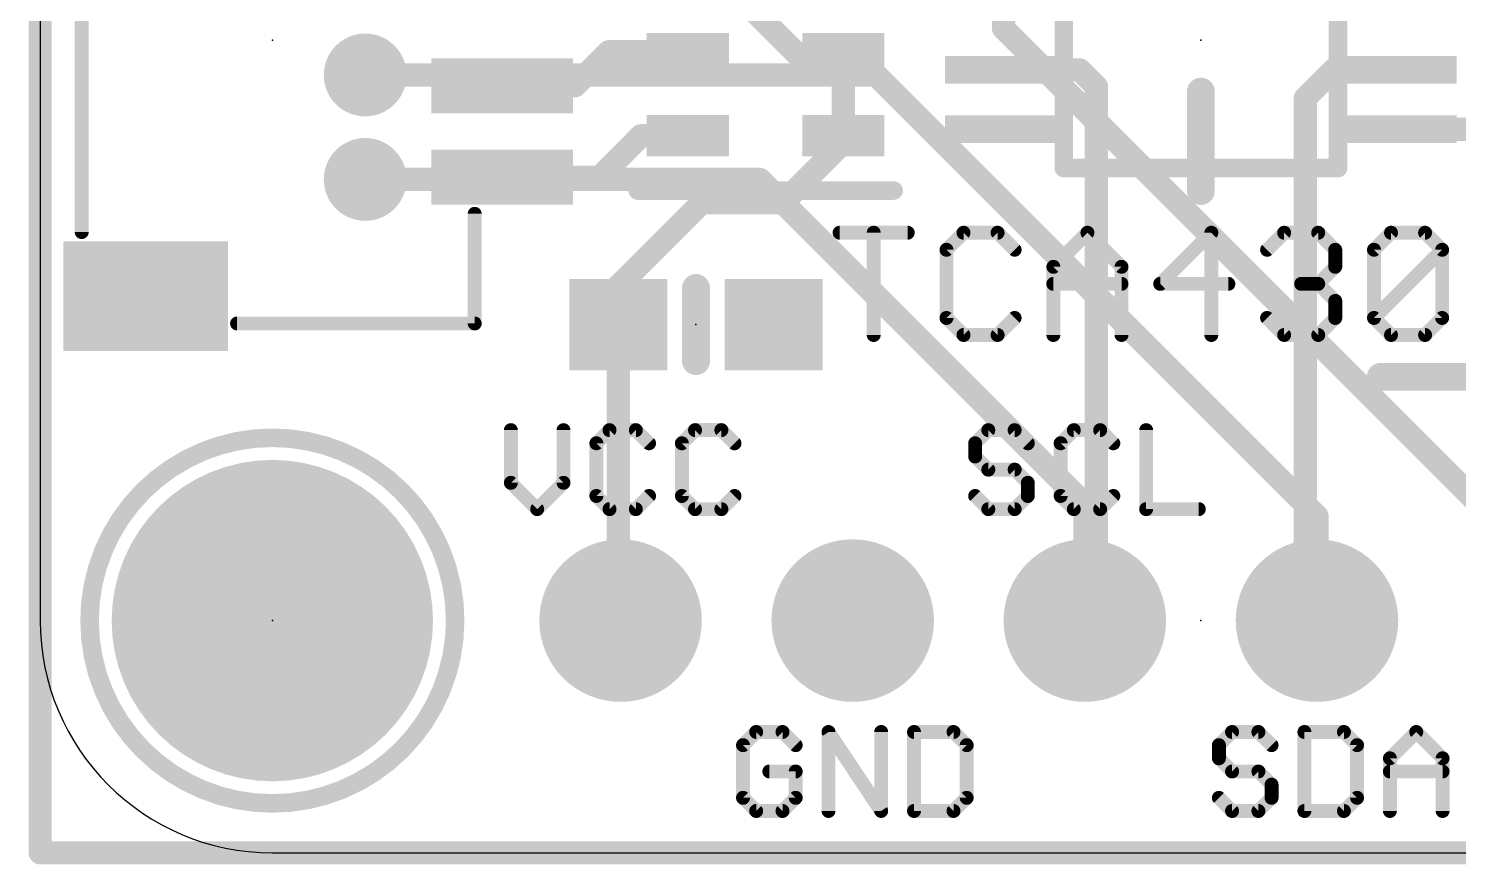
# Model space of a CAD drawing. Extents: x -0.1 to 25.5, y -0.1 to 17.9.
# Drawn here: x -0.13 to 15.52, y -0.13 to 9.02 of the extents above; entities that cross this region are included whole.
import ezdxf

# ---------------------------------------------------------------- set-up
doc = ezdxf.new("R2010")
doc.units = 0
for name, color, linetype in [('1', 12, 'CONTINUOUS'), ('16', 5, 'CONTINUOUS'), ('17', 110, 'CONTINUOUS'), ('18', 110, 'CONTINUOUS'), ('20', 53, 'CONTINUOUS'), ('21', 40, 'CONTINUOUS'), ('23', 40, 'CONTINUOUS')]:
    doc.layers.add(name, color=color, linetype=linetype)

# ---------------------------------------------------------------- blocks, each defined once
blk = doc.blocks.new('RECT')
blk.add_solid([(-0.5, -0.5), (0.5, -0.5), (-0.5, 0.5), (0.5, 0.5)])
blk = doc.blocks.new('ROUNDP')
at = {"const_width": 0.5}
blk.add_lwpolyline([(0, -0.25, 1), (0, 0.25, 1), (0, -0.25)], format="xyb", dxfattribs=at)
blk = doc.blocks.new('ROUNDV')
at = {"const_width": 0.5}
blk.add_lwpolyline([(0, -0.25, 1), (0, 0.25, 1), (0, -0.25)], format="xyb", dxfattribs=at)

msp = doc.modelspace()

# ---------------------------------------------------------------- linework, layer by layer
at = {"layer": '1', "const_width": 0.254}
for points in [[(0, 0), (0, 17.78)], [(7.474, 9.544), (8.274, 8.744)], [(5.85, 8.39), (6.223, 8.763)], [(6.223, 8.763), (7.0685, 8.763)], [(7.0685, 8.763), (7.0875, 8.744)], [(8.274, 8.744), (8.7875, 8.744)], [(8.7875, 8.744), (8.7875, 7.844)], [(4.935, 8.509), (3.556, 8.509)], [(5.054, 8.39), (4.935, 8.509)], [(10.5, 8.565), (11.374, 8.565)], [(11.374, 8.565), (11.557, 8.382)], [(14.153, 8.565), (13.843, 8.255)], [(14.9, 8.565), (14.153, 8.565)], [(5.054, 8.39), (5.85, 8.39)], [(11.557, 8.382), (11.557, 2.667)], [(13.843, 8.255), (13.843, 2.667)], [(14.9, 7.915), (16.6685, 7.915)], [(6.12, 7.39), (6.574, 7.844)], [(6.574, 7.844), (7.0875, 7.844)], [(8.128, 7.112), (8.7875, 7.7715)], [(8.7875, 7.7715), (8.7875, 7.844)], [(5.054, 7.39), (5.03, 7.366)], [(5.054, 7.39), (6.12, 7.39)], [(5.03, 7.366), (3.556, 7.366)], [(6.3255, 6.1985), (7.239, 7.112)], [(7.239, 7.112), (8.128, 7.112)], [(6.3255, 5.7785), (6.3255, 6.1985)], [(6.3255, 5.7785), (6.3255, 2.5645)], [(6.3255, 2.5645), (6.35, 2.54)], [(11.557, 2.667), (11.43, 2.54)], [(13.843, 2.667), (13.97, 2.54)], [(25.4, 0), (0, 0)]]:
    msp.add_lwpolyline(points, dxfattribs=at)
at = {"layer": '1', "const_width": 0.127}
for points in [[(6.223, 8.8265, 1), (6.223, 8.6995)], [(6.2679, 8.7181, 1), (6.1781, 8.8079)], [(7.1134, 8.8079, 1), (7.0236, 8.7181)], [(7.0426, 8.6991, 1), (7.1324, 8.7889)], [(7.0685, 8.6995, 1), (7.0685, 8.8265)], [(8.274, 8.8075, 1), (8.274, 8.6805)], [(8.2291, 8.6991, 1), (8.3189, 8.7889)], [(8.851, 8.744, 1), (8.724, 8.744)], [(8.7875, 8.6805, 1), (8.7875, 8.8075)], [(3.556, 8.5725, 1), (3.556, 8.4455)], [(4.9799, 8.5539, 1), (4.8901, 8.4641)], [(4.935, 8.4455, 1), (4.935, 8.5725)], [(10.5, 8.6285, 1), (10.5, 8.5015)], [(11.4189, 8.6099, 1), (11.3291, 8.5201)], [(11.374, 8.5015, 1), (11.374, 8.6285)], [(14.153, 8.6285, 1), (14.153, 8.5015)], [(14.1979, 8.5201, 1), (14.1081, 8.6099)], [(14.9, 8.5015, 1), (14.9, 8.6285)], [(5.054, 8.4535, 1), (5.054, 8.3265)], [(5.0091, 8.3451, 1), (5.0989, 8.4349)], [(5.8051, 8.4349, 1), (5.8949, 8.3451)], [(5.85, 8.3265, 1), (5.85, 8.4535)], [(11.6205, 8.382, 1), (11.4935, 8.382)], [(11.5121, 8.3371, 1), (11.6019, 8.4269)], [(13.9065, 8.255, 1), (13.7795, 8.255)], [(13.7981, 8.2999, 1), (13.8879, 8.2101)], [(14.9, 7.9785, 1), (14.9, 7.8515)], [(6.574, 7.9075, 1), (6.574, 7.7805)], [(6.6189, 7.7991, 1), (6.5291, 7.8889)], [(7.0875, 7.7805, 1), (7.0875, 7.9075)], [(8.851, 7.844, 1), (8.724, 7.844)], [(8.724, 7.844, 1), (8.851, 7.844)], [(8.724, 7.7715, 1), (8.851, 7.7715)], [(8.8324, 7.7266, 1), (8.7426, 7.8164)], [(5.054, 7.4535, 1), (5.054, 7.3265)], [(5.0989, 7.3451, 1), (5.0091, 7.4349)], [(6.12, 7.3265, 1), (6.12, 7.4535)], [(3.556, 7.4295, 1), (3.556, 7.3025)], [(4.9851, 7.4109, 1), (5.0749, 7.3211)], [(5.03, 7.3025, 1), (5.03, 7.4295)], [(6.0751, 7.4349, 1), (6.1649, 7.3451)], [(7.239, 7.1755, 1), (7.239, 7.0485)], [(7.2839, 7.0671, 1), (7.1941, 7.1569)], [(8.0831, 7.1569, 1), (8.1729, 7.0671)], [(8.128, 7.0485, 1), (8.128, 7.1755)], [(6.389, 6.1985, 1), (6.262, 6.1985)], [(6.2806, 6.2434, 1), (6.3704, 6.1536)], [(6.389, 5.7785, 1), (6.262, 5.7785)], [(6.262, 5.7785, 1), (6.389, 5.7785)], [(6.3704, 2.6094, 1), (6.2806, 2.5196)], [(11.4935, 2.667, 1), (11.6205, 2.667)], [(11.6019, 2.6221, 1), (11.5121, 2.7119)], [(13.8879, 2.7119, 1), (13.7981, 2.6221)], [(13.7795, 2.667, 1), (13.9065, 2.667)], [(6.262, 2.5645, 1), (6.389, 2.5645)], [(6.3051, 2.4951, 1), (6.3949, 2.5849)], [(11.3851, 2.5849, 1), (11.4749, 2.4951)], [(13.9251, 2.4951, 1), (14.0149, 2.5849)], [(0, 0.0635, 1), (0, -0.0635)], [(-0.0635, 0, 1), (0.0635, 0)]]:
    msp.add_lwpolyline(points, format="xyb", dxfattribs=at)
at = {"layer": '16', "const_width": 0.254}
for points in [[(0, 0), (0, 17.78)], [(10.541, 10.922), (10.541, 9.017)], [(16.51, 3.048), (10.541, 9.017)], [(3.556, 8.509), (9.144, 8.509)], [(9.144, 8.509), (13.97, 3.683)], [(3.556, 7.366), (7.874, 7.366)], [(7.874, 7.366), (11.43, 3.81)], [(11.43, 3.81), (11.43, 2.54)], [(13.97, 3.683), (13.97, 2.54)], [(25.4, 0), (0, 0)]]:
    msp.add_lwpolyline(points, dxfattribs=at)
at = {"layer": '16', "const_width": 0.127}
for points in [[(10.5859, 9.0619, 1), (10.4961, 8.9721)], [(10.4775, 9.017, 1), (10.6045, 9.017)], [(3.556, 8.5725, 1), (3.556, 8.4455)], [(9.1889, 8.5539, 1), (9.0991, 8.4641)], [(9.144, 8.4455, 1), (9.144, 8.5725)], [(3.556, 7.4295, 1), (3.556, 7.3025)], [(7.9189, 7.4109, 1), (7.8291, 7.3211)], [(7.874, 7.3025, 1), (7.874, 7.4295)], [(11.4935, 3.81, 1), (11.3665, 3.81)], [(11.3851, 3.7651, 1), (11.4749, 3.8549)], [(14.0335, 3.683, 1), (13.9065, 3.683)], [(13.9251, 3.6381, 1), (14.0149, 3.7279)], [(11.3665, 2.54, 1), (11.4935, 2.54)], [(13.9065, 2.54, 1), (14.0335, 2.54)], [(0, 0.0635, 1), (0, -0.0635)], [(-0.0635, 0, 1), (0.0635, 0)]]:
    msp.add_lwpolyline(points, format="xyb", dxfattribs=at)
at = {"layer": '20'}
for p, q in [((0, 15.24), (0, 2.54)), ((2.54, 0), (22.86, 0))]:
    msp.add_line(p, q, dxfattribs=at)
msp.add_arc((2.54, 2.54), 2.54, 180, 270, dxfattribs=at)
at = {"layer": '21'}
for points, const_width in [([(0.454, 10.99), (0.454, 6.79)], 0.1524), ([(11.2, 10.29), (11.2, 7.49)], 0.2032), ([(14.2, 7.49), (14.2, 10.29)], 0.2032), ([(12.7, 8.3265), (12.7, 7.239)], 0.3048), ([(11.2, 7.49), (14.2, 7.49)], 0.2032), ([(9.3375, 7.244), (6.5375, 7.244)], 0.2032), ([(4.754, 6.99), (4.754, 5.79)], 0.1524), ([(8.7468, 6.7828), (9.4925, 6.7828)], 0.1524), ([(9.1197, 5.6642), (9.1197, 6.7828)], 0.1524), ([(10.1026, 6.7828), (9.9162, 6.5963)], 0.1524), ([(10.4755, 6.7828), (10.1026, 6.7828)], 0.1524), ([(10.6619, 6.5963), (10.4755, 6.7828)], 0.1524), ([(11.0856, 6.4099), (11.4584, 6.7828)], 0.1524), ([(11.4584, 6.7828), (11.8313, 6.4099)], 0.1524), ([(12.8143, 6.7828), (12.255, 6.2235)], 0.1524), ([(12.8143, 5.6642), (12.8143, 6.7828)], 0.1524), ([(13.4244, 6.5963), (13.6108, 6.7828)], 0.1524), ([(13.6108, 6.7828), (13.9837, 6.7828)], 0.1524), ([(13.9837, 6.7828), (14.1701, 6.5963)], 0.1524), ([(14.5938, 6.5963), (14.7802, 6.7828)], 0.1524), ([(14.7802, 6.7828), (15.1531, 6.7828)], 0.1524), ([(15.1531, 6.7828), (15.3395, 6.5963)], 0.1524), ([(9.9162, 6.5963), (9.9162, 5.8506)], 0.1524), ([(14.1701, 6.5963), (14.1701, 6.4099)], 0.1524), ([(14.5938, 5.8506), (14.5938, 6.5963)], 0.1524), ([(14.5938, 5.8506), (15.3395, 6.5963)], 0.1524), ([(15.3395, 6.5963), (15.3395, 5.8506)], 0.1524), ([(11.0856, 5.6642), (11.0856, 6.4099)], 0.1524), ([(11.8313, 6.4099), (11.8313, 5.6642)], 0.1524), ([(14.1701, 6.4099), (13.9837, 6.2235)], 0.1524), ([(7.1755, 6.1785), (7.1755, 5.3785)], 0.3048), ([(11.0856, 6.2235), (11.8313, 6.2235)], 0.1524), ([(12.255, 6.2235), (13.0007, 6.2235)], 0.1524), ([(13.9837, 6.2235), (13.7972, 6.2235)], 0.1524), ([(13.9837, 6.2235), (14.1701, 6.0371)], 0.1524), ([(14.1701, 6.0371), (14.1701, 5.8506)], 0.1524), ([(4.754, 5.79), (2.154, 5.79)], 0.1524), ([(9.9162, 5.8506), (10.1026, 5.6642)], 0.1524), ([(10.4755, 5.6642), (10.6619, 5.8506)], 0.1524), ([(13.6108, 5.6642), (13.4244, 5.8506)], 0.1524), ([(14.1701, 5.8506), (13.9837, 5.6642)], 0.1524), ([(14.7802, 5.6642), (14.5938, 5.8506)], 0.1524), ([(15.3395, 5.8506), (15.1531, 5.6642)], 0.1524), ([(10.1026, 5.6642), (10.4755, 5.6642)], 0.1524), ([(13.9837, 5.6642), (13.6108, 5.6642)], 0.1524), ([(15.1531, 5.6642), (14.7802, 5.6642)], 0.1524), ([(14.6685, 5.207), (15.9148, 5.207)], 0.3048), ([(5.1499, 4.6235), (5.1499, 4.0473)], 0.1524), ([(5.7261, 4.0473), (5.7261, 4.6235)], 0.1524), ([(6.2295, 4.6235), (6.0854, 4.4795)], 0.1524), ([(6.5176, 4.6235), (6.2295, 4.6235)], 0.1524), ([(6.6617, 4.4795), (6.5176, 4.6235)], 0.1524), ([(7.165, 4.6235), (7.021, 4.4795)], 0.1524), ([(7.4531, 4.6235), (7.165, 4.6235)], 0.1524), ([(7.5972, 4.4795), (7.4531, 4.6235)], 0.1524), ([(10.374, 4.6235), (10.2299, 4.4795)], 0.1524), ([(10.6621, 4.6235), (10.374, 4.6235)], 0.1524), ([(10.8061, 4.4795), (10.6621, 4.6235)], 0.1524), ([(11.3095, 4.6235), (11.1654, 4.4795)], 0.1524), ([(11.5976, 4.6235), (11.3095, 4.6235)], 0.1524), ([(11.7417, 4.4795), (11.5976, 4.6235)], 0.1524), ([(12.101, 4.6235), (12.101, 3.7592)], 0.1524), ([(6.0854, 4.4795), (6.0854, 3.9033)], 0.1524), ([(7.021, 4.4795), (7.021, 3.9033)], 0.1524), ([(10.2299, 4.4795), (10.2299, 4.3354)], 0.1524), ([(11.1654, 4.4795), (11.1654, 3.9033)], 0.1524), ([(10.2299, 4.3354), (10.374, 4.1914)], 0.1524), ([(10.374, 4.1914), (10.6621, 4.1914)], 0.1524), ([(10.6621, 4.1914), (10.8061, 4.0473)], 0.1524), ([(5.1499, 4.0473), (5.438, 3.7592)], 0.1524), ([(5.438, 3.7592), (5.7261, 4.0473)], 0.1524), ([(10.8061, 4.0473), (10.8061, 3.9033)], 0.1524), ([(6.0854, 3.9033), (6.2295, 3.7592)], 0.1524), ([(6.5176, 3.7592), (6.6617, 3.9033)], 0.1524), ([(7.021, 3.9033), (7.165, 3.7592)], 0.1524), ([(7.4531, 3.7592), (7.5972, 3.9033)], 0.1524), ([(10.374, 3.7592), (10.2299, 3.9033)], 0.1524), ([(10.8061, 3.9033), (10.6621, 3.7592)], 0.1524), ([(11.1654, 3.9033), (11.3095, 3.7592)], 0.1524), ([(11.5976, 3.7592), (11.7417, 3.9033)], 0.1524), ([(6.2295, 3.7592), (6.5176, 3.7592)], 0.1524), ([(7.165, 3.7592), (7.4531, 3.7592)], 0.1524), ([(10.6621, 3.7592), (10.374, 3.7592)], 0.1524), ([(11.3095, 3.7592), (11.5976, 3.7592)], 0.1524), ([(12.101, 3.7592), (12.6772, 3.7592)], 0.1524), ([(7.834, 1.3215), (7.6899, 1.1775)], 0.1524), ([(7.6899, 1.1775), (7.6899, 0.6013)], 0.1524), ([(8.1221, 1.3215), (7.834, 1.3215)], 0.1524), ([(8.2661, 1.1775), (8.1221, 1.3215)], 0.1524), ([(8.6254, 0.4572), (8.6254, 1.3215)], 0.1524), ([(8.6254, 1.3215), (9.2017, 0.4572)], 0.1524), ([(9.2017, 0.4572), (9.2017, 1.3215)], 0.1524), ([(9.561, 1.3215), (9.561, 0.4572)], 0.1524), ([(9.9931, 1.3215), (9.561, 1.3215)], 0.1524), ([(10.1372, 1.1775), (9.9931, 1.3215)], 0.1524), ([(10.1372, 0.6013), (10.1372, 1.1775)], 0.1524), ([(13.041, 1.3215), (12.8969, 1.1775)], 0.1524), ([(12.8969, 1.1775), (12.8969, 1.0334)], 0.1524), ([(13.3291, 1.3215), (13.041, 1.3215)], 0.1524), ([(13.4731, 1.1775), (13.3291, 1.3215)], 0.1524), ([(13.8324, 1.3215), (13.8324, 0.4572)], 0.1524), ([(14.2646, 1.3215), (13.8324, 1.3215)], 0.1524), ([(14.4087, 1.1775), (14.2646, 1.3215)], 0.1524), ([(14.4087, 0.6013), (14.4087, 1.1775)], 0.1524), ([(14.768, 1.0334), (15.0561, 1.3215)], 0.1524), ([(15.0561, 1.3215), (15.3442, 1.0334)], 0.1524), ([(12.8969, 1.0334), (13.041, 0.8894)], 0.1524), ([(14.768, 0.4572), (14.768, 1.0334)], 0.1524), ([(15.3442, 1.0334), (15.3442, 0.4572)], 0.1524), ([(8.2661, 0.8894), (7.978, 0.8894)], 0.1524), ([(8.2661, 0.6013), (8.2661, 0.8894)], 0.1524), ([(13.041, 0.8894), (13.3291, 0.8894)], 0.1524), ([(13.3291, 0.8894), (13.4731, 0.7453)], 0.1524), ([(14.768, 0.8894), (15.3442, 0.8894)], 0.1524), ([(13.4731, 0.7453), (13.4731, 0.6013)], 0.1524), ([(7.6899, 0.6013), (7.834, 0.4572)], 0.1524), ([(8.1221, 0.4572), (8.2661, 0.6013)], 0.1524), ([(9.9931, 0.4572), (10.1372, 0.6013)], 0.1524), ([(13.041, 0.4572), (12.8969, 0.6013)], 0.1524), ([(13.4731, 0.6013), (13.3291, 0.4572)], 0.1524), ([(14.2646, 0.4572), (14.4087, 0.6013)], 0.1524), ([(7.834, 0.4572), (8.1221, 0.4572)], 0.1524), ([(9.561, 0.4572), (9.9931, 0.4572)], 0.1524), ([(13.3291, 0.4572), (13.041, 0.4572)], 0.1524), ([(13.8324, 0.4572), (14.2646, 0.4572)], 0.1524)]:
    msp.add_lwpolyline(points, dxfattribs=dict(at, const_width=const_width))
for points, const_width in [([(12.7762, 8.3265, 1), (12.6238, 8.3265)], 0.1524), ([(11.2, 7.5408, 1), (11.2, 7.4392)], 0.1016), ([(11.1492, 7.49, 1), (11.2508, 7.49)], 0.1016), ([(14.1492, 7.49, 1), (14.2508, 7.49)], 0.1016), ([(14.2, 7.4392, 1), (14.2, 7.5408)], 0.1016), ([(6.5375, 7.2948, 1), (6.5375, 7.1932)], 0.1016), ([(9.3375, 7.1932, 1), (9.3375, 7.2948)], 0.1016), ([(12.6238, 7.239, 1), (12.7762, 7.239)], 0.1524), ([(4.7921, 6.99, 1), (4.7159, 6.99)], 0.0762), ([(0.4159, 6.79, 1), (0.4921, 6.79)], 0.0762), ([(8.7468, 6.8209, 1), (8.7468, 6.7447)], 0.0762), ([(9.1578, 6.7828, 1), (9.0816, 6.7828)], 0.0762), ([(9.4925, 6.7447, 1), (9.4925, 6.8209)], 0.0762), ([(10.1026, 6.8209, 1), (10.1026, 6.7447)], 0.0762), ([(10.1296, 6.7558, 1), (10.0757, 6.8097)], 0.0762), ([(10.5024, 6.8097, 1), (10.4485, 6.7558)], 0.0762), ([(10.4755, 6.7447, 1), (10.4755, 6.8209)], 0.0762), ([(11.4854, 6.8097, 1), (11.4315, 6.7558)], 0.0762), ([(11.4854, 6.7558, 1), (11.4315, 6.8097)], 0.0762), ([(12.8524, 6.7828, 1), (12.7762, 6.7828)], 0.0762), ([(12.8412, 6.7558, 1), (12.7873, 6.8097)], 0.0762), ([(13.6108, 6.8209, 1), (13.6108, 6.7447)], 0.0762), ([(13.6378, 6.7558, 1), (13.5839, 6.8097)], 0.0762), ([(14.0106, 6.8097, 1), (13.9567, 6.7558)], 0.0762), ([(13.9837, 6.7447, 1), (13.9837, 6.8209)], 0.0762), ([(14.7802, 6.8209, 1), (14.7802, 6.7447)], 0.0762), ([(14.8072, 6.7558, 1), (14.7533, 6.8097)], 0.0762), ([(15.18, 6.8097, 1), (15.1261, 6.7558)], 0.0762), ([(15.1531, 6.7447, 1), (15.1531, 6.8209)], 0.0762), ([(9.9543, 6.5963, 1), (9.8781, 6.5963)], 0.0762), ([(9.8893, 6.6233, 1), (9.9431, 6.5694)], 0.0762), ([(10.635, 6.5694, 1), (10.6888, 6.6233)], 0.0762), ([(13.3974, 6.6233, 1), (13.4513, 6.5694)], 0.0762), ([(14.2082, 6.5963, 1), (14.132, 6.5963)], 0.0762), ([(14.1432, 6.5694, 1), (14.197, 6.6233)], 0.0762), ([(14.5668, 6.6233, 1), (14.6207, 6.5694)], 0.0762), ([(14.6319, 6.5963, 1), (14.5557, 6.5963)], 0.0762), ([(15.3776, 6.5963, 1), (15.3014, 6.5963)], 0.0762), ([(15.3664, 6.5694, 1), (15.3125, 6.6233)], 0.0762), ([(15.3126, 6.5694, 1), (15.3664, 6.6233)], 0.0762), ([(11.1237, 6.4099, 1), (11.0475, 6.4099)], 0.0762), ([(11.0587, 6.4368, 1), (11.1125, 6.383)], 0.0762), ([(11.8694, 6.4099, 1), (11.7932, 6.4099)], 0.0762), ([(11.8044, 6.383, 1), (11.8582, 6.4368)], 0.0762), ([(14.132, 6.4099, 1), (14.2082, 6.4099)], 0.0762), ([(14.197, 6.383, 1), (14.1432, 6.4368)], 0.0762), ([(7.2517, 6.1785, 1), (7.0993, 6.1785)], 0.1524), ([(11.0856, 6.2616, 1), (11.0856, 6.1854)], 0.0762), ([(11.8313, 6.1854, 1), (11.8313, 6.2616)], 0.0762), ([(12.255, 6.2616, 1), (12.255, 6.1854)], 0.0762), ([(12.2281, 6.2504, 1), (12.2819, 6.1965)], 0.0762), ([(13.0007, 6.1854, 1), (13.0007, 6.2616)], 0.0762), ([(13.7972, 6.2616, 1), (13.7972, 6.1854)], 0.0762), ([(14.0106, 6.2504, 1), (13.9567, 6.1965)], 0.0762), ([(13.9567, 6.2504, 1), (14.0106, 6.1965)], 0.0762), ([(13.9837, 6.1854, 1), (13.9837, 6.2616)], 0.0762), ([(14.2082, 6.0371, 1), (14.132, 6.0371)], 0.0762), ([(14.1432, 6.0101, 1), (14.197, 6.064)], 0.0762), ([(2.154, 5.8281, 1), (2.154, 5.7519)], 0.0762), ([(4.7159, 5.79, 1), (4.7921, 5.79)], 0.0762), ([(4.754, 5.7519, 1), (4.754, 5.8281)], 0.0762), ([(9.9431, 5.8776, 1), (9.8893, 5.8237)], 0.0762), ([(9.8781, 5.8506, 1), (9.9543, 5.8506)], 0.0762), ([(10.6888, 5.8237, 1), (10.635, 5.8776)], 0.0762), ([(13.4513, 5.8776, 1), (13.3974, 5.8237)], 0.0762), ([(14.132, 5.8506, 1), (14.2082, 5.8506)], 0.0762), ([(14.197, 5.8237, 1), (14.1432, 5.8776)], 0.0762), ([(14.6207, 5.8776, 1), (14.5668, 5.8237)], 0.0762), ([(14.5668, 5.8776, 1), (14.6207, 5.8237)], 0.0762), ([(14.5557, 5.8506, 1), (14.6319, 5.8506)], 0.0762), ([(15.3014, 5.8506, 1), (15.3776, 5.8506)], 0.0762), ([(15.3664, 5.8237, 1), (15.3126, 5.8776)], 0.0762), ([(9.0816, 5.6642, 1), (9.1578, 5.6642)], 0.0762), ([(10.1026, 5.7023, 1), (10.1026, 5.6261)], 0.0762), ([(10.0757, 5.6373, 1), (10.1296, 5.6911)], 0.0762), ([(10.4485, 5.6911, 1), (10.5024, 5.6373)], 0.0762), ([(10.4755, 5.6261, 1), (10.4755, 5.7023)], 0.0762), ([(11.0475, 5.6642, 1), (11.1237, 5.6642)], 0.0762), ([(11.7932, 5.6642, 1), (11.8694, 5.6642)], 0.0762), ([(12.7762, 5.6642, 1), (12.8524, 5.6642)], 0.0762), ([(13.6108, 5.7023, 1), (13.6108, 5.6261)], 0.0762), ([(13.5839, 5.6373, 1), (13.6378, 5.6911)], 0.0762), ([(13.9567, 5.6911, 1), (14.0106, 5.6373)], 0.0762), ([(13.9837, 5.6261, 1), (13.9837, 5.7023)], 0.0762), ([(14.7802, 5.7023, 1), (14.7802, 5.6261)], 0.0762), ([(14.7533, 5.6373, 1), (14.8072, 5.6911)], 0.0762), ([(15.1261, 5.6911, 1), (15.18, 5.6373)], 0.0762), ([(15.1531, 5.6261, 1), (15.1531, 5.7023)], 0.0762), ([(7.0993, 5.3785, 1), (7.2517, 5.3785)], 0.1524), ([(14.6685, 5.2832, 1), (14.6685, 5.1308)], 0.1524), ([(5.188, 4.6235, 1), (5.1118, 4.6235)], 0.0762), ([(5.7642, 4.6235, 1), (5.688, 4.6235)], 0.0762), ([(6.2295, 4.6616, 1), (6.2295, 4.5854)], 0.0762), ([(6.2564, 4.5966, 1), (6.2026, 4.6505)], 0.0762), ([(6.5446, 4.6505, 1), (6.4907, 4.5966)], 0.0762), ([(6.5176, 4.5854, 1), (6.5176, 4.6616)], 0.0762), ([(7.165, 4.6616, 1), (7.165, 4.5854)], 0.0762), ([(7.192, 4.5966, 1), (7.1381, 4.6505)], 0.0762), ([(7.4801, 4.6505, 1), (7.4262, 4.5966)], 0.0762), ([(7.4531, 4.5854, 1), (7.4531, 4.6616)], 0.0762), ([(10.374, 4.6616, 1), (10.374, 4.5854)], 0.0762), ([(10.4009, 4.5966, 1), (10.347, 4.6505)], 0.0762), ([(10.689, 4.6505, 1), (10.6351, 4.5966)], 0.0762), ([(10.6621, 4.5854, 1), (10.6621, 4.6616)], 0.0762), ([(11.3095, 4.6616, 1), (11.3095, 4.5854)], 0.0762), ([(11.3364, 4.5966, 1), (11.2826, 4.6505)], 0.0762), ([(11.6246, 4.6505, 1), (11.5707, 4.5966)], 0.0762), ([(11.5976, 4.5854, 1), (11.5976, 4.6616)], 0.0762), ([(12.1391, 4.6235, 1), (12.0629, 4.6235)], 0.0762), ([(2.54, 0.54, 1), (2.54, 4.54, 1), (2.54, 0.54)], 0.2032), ([(6.1235, 4.4795, 1), (6.0473, 4.4795)], 0.0762), ([(6.0585, 4.5064, 1), (6.1124, 4.4525)], 0.0762), ([(6.6347, 4.4525, 1), (6.6886, 4.5064)], 0.0762), ([(6.994, 4.5064, 1), (7.0479, 4.4525)], 0.0762), ([(7.0591, 4.4795, 1), (6.9829, 4.4795)], 0.0762), ([(7.5702, 4.4525, 1), (7.6241, 4.5064)], 0.0762), ([(10.268, 4.4795, 1), (10.1918, 4.4795)], 0.0762), ([(10.203, 4.5064, 1), (10.2569, 4.4525)], 0.0762), ([(10.7792, 4.4525, 1), (10.8331, 4.5064)], 0.0762), ([(11.2035, 4.4795, 1), (11.1273, 4.4795)], 0.0762), ([(11.1385, 4.5064, 1), (11.1924, 4.4525)], 0.0762), ([(11.7147, 4.4525, 1), (11.7686, 4.5064)], 0.0762), ([(10.2569, 4.3624, 1), (10.203, 4.3085)], 0.0762), ([(10.1918, 4.3354, 1), (10.268, 4.3354)], 0.0762), ([(10.374, 4.2295, 1), (10.374, 4.1533)], 0.0762), ([(10.347, 4.1644, 1), (10.4009, 4.2183)], 0.0762), ([(10.689, 4.2183, 1), (10.6351, 4.1644)], 0.0762), ([(10.6621, 4.1533, 1), (10.6621, 4.2295)], 0.0762), ([(5.1769, 4.0743, 1), (5.123, 4.0204)], 0.0762), ([(5.1118, 4.0473, 1), (5.188, 4.0473)], 0.0762), ([(5.688, 4.0473, 1), (5.7642, 4.0473)], 0.0762), ([(5.7531, 4.0204, 1), (5.6992, 4.0743)], 0.0762), ([(10.8442, 4.0473, 1), (10.768, 4.0473)], 0.0762), ([(10.7792, 4.0204, 1), (10.8331, 4.0743)], 0.0762), ([(6.1124, 3.9302, 1), (6.0585, 3.8763)], 0.0762), ([(6.0473, 3.9033, 1), (6.1235, 3.9033)], 0.0762), ([(6.6886, 3.8763, 1), (6.6347, 3.9302)], 0.0762), ([(7.0479, 3.9302, 1), (6.994, 3.8763)], 0.0762), ([(6.9829, 3.9033, 1), (7.0591, 3.9033)], 0.0762), ([(7.6241, 3.8763, 1), (7.5702, 3.9302)], 0.0762), ([(10.2569, 3.9302, 1), (10.203, 3.8763)], 0.0762), ([(10.768, 3.9033, 1), (10.8442, 3.9033)], 0.0762), ([(10.8331, 3.8763, 1), (10.7792, 3.9302)], 0.0762), ([(11.1924, 3.9302, 1), (11.1385, 3.8763)], 0.0762), ([(11.1273, 3.9033, 1), (11.2035, 3.9033)], 0.0762), ([(11.7686, 3.8763, 1), (11.7147, 3.9302)], 0.0762), ([(5.4111, 3.7861, 1), (5.465, 3.7323)], 0.0762), ([(5.4111, 3.7323, 1), (5.465, 3.7861)], 0.0762), ([(6.2295, 3.7973, 1), (6.2295, 3.7211)], 0.0762), ([(6.2026, 3.7323, 1), (6.2564, 3.7861)], 0.0762), ([(6.4907, 3.7861, 1), (6.5446, 3.7323)], 0.0762), ([(6.5176, 3.7211, 1), (6.5176, 3.7973)], 0.0762), ([(7.165, 3.7973, 1), (7.165, 3.7211)], 0.0762), ([(7.1381, 3.7323, 1), (7.192, 3.7861)], 0.0762), ([(7.4262, 3.7861, 1), (7.4801, 3.7323)], 0.0762), ([(7.4531, 3.7211, 1), (7.4531, 3.7973)], 0.0762), ([(10.374, 3.7973, 1), (10.374, 3.7211)], 0.0762), ([(10.347, 3.7323, 1), (10.4009, 3.7861)], 0.0762), ([(10.6351, 3.7861, 1), (10.689, 3.7323)], 0.0762), ([(10.6621, 3.7211, 1), (10.6621, 3.7973)], 0.0762), ([(11.3095, 3.7973, 1), (11.3095, 3.7211)], 0.0762), ([(11.2826, 3.7323, 1), (11.3364, 3.7861)], 0.0762), ([(11.5707, 3.7861, 1), (11.6246, 3.7323)], 0.0762), ([(11.5976, 3.7211, 1), (11.5976, 3.7973)], 0.0762), ([(12.101, 3.7973, 1), (12.101, 3.7211)], 0.0762), ([(12.0629, 3.7592, 1), (12.1391, 3.7592)], 0.0762), ([(12.6772, 3.7211, 1), (12.6772, 3.7973)], 0.0762), ([(7.728, 1.1775, 1), (7.6518, 1.1775)], 0.0762), ([(7.834, 1.3596, 1), (7.834, 1.2834)], 0.0762), ([(7.8609, 1.2946, 1), (7.807, 1.3485)], 0.0762), ([(8.149, 1.3485, 1), (8.0951, 1.2946)], 0.0762), ([(8.1221, 1.2834, 1), (8.1221, 1.3596)], 0.0762), ([(8.6571, 1.3427, 1), (8.5937, 1.3004)], 0.0762), ([(8.6635, 1.3215, 1), (8.5873, 1.3215)], 0.0762), ([(9.2398, 1.3215, 1), (9.1636, 1.3215)], 0.0762), ([(9.5991, 1.3215, 1), (9.5229, 1.3215)], 0.0762), ([(9.561, 1.3596, 1), (9.561, 1.2834)], 0.0762), ([(10.0201, 1.3485, 1), (9.9662, 1.2946)], 0.0762), ([(9.9931, 1.2834, 1), (9.9931, 1.3596)], 0.0762), ([(10.1753, 1.1775, 1), (10.0991, 1.1775)], 0.0762), ([(12.935, 1.1775, 1), (12.8588, 1.1775)], 0.0762), ([(13.041, 1.3596, 1), (13.041, 1.2834)], 0.0762), ([(13.0679, 1.2946, 1), (13.014, 1.3485)], 0.0762), ([(13.356, 1.3485, 1), (13.3021, 1.2946)], 0.0762), ([(13.3291, 1.2834, 1), (13.3291, 1.3596)], 0.0762), ([(13.8705, 1.3215, 1), (13.7943, 1.3215)], 0.0762), ([(13.8324, 1.3596, 1), (13.8324, 1.2834)], 0.0762), ([(14.2916, 1.3485, 1), (14.2377, 1.2946)], 0.0762), ([(14.2646, 1.2834, 1), (14.2646, 1.3596)], 0.0762), ([(14.4468, 1.1775, 1), (14.3706, 1.1775)], 0.0762), ([(15.083, 1.3485, 1), (15.0291, 1.2946)], 0.0762), ([(15.083, 1.2946, 1), (15.0291, 1.3485)], 0.0762), ([(7.663, 1.2044, 1), (7.7169, 1.1505)], 0.0762), ([(8.2392, 1.1505, 1), (8.2931, 1.2044)], 0.0762), ([(10.1102, 1.1505, 1), (10.1641, 1.2044)], 0.0762), ([(12.87, 1.2044, 1), (12.9239, 1.1505)], 0.0762), ([(12.9239, 1.0604, 1), (12.87, 1.0065)], 0.0762), ([(13.4462, 1.1505, 1), (13.5001, 1.2044)], 0.0762), ([(14.3817, 1.1505, 1), (14.4356, 1.2044)], 0.0762), ([(14.741, 1.0604, 1), (14.7949, 1.0065)], 0.0762), ([(14.8061, 1.0334, 1), (14.7299, 1.0334)], 0.0762), ([(15.3823, 1.0334, 1), (15.3061, 1.0334)], 0.0762), ([(15.3172, 1.0065, 1), (15.3711, 1.0604)], 0.0762), ([(7.978, 0.9275, 1), (7.978, 0.8513)], 0.0762), ([(8.3042, 0.8894, 1), (8.228, 0.8894)], 0.0762), ([(8.2661, 0.8513, 1), (8.2661, 0.9275)], 0.0762), ([(12.8588, 1.0334, 1), (12.935, 1.0334)], 0.0762), ([(13.041, 0.9275, 1), (13.041, 0.8513)], 0.0762), ([(13.014, 0.8624, 1), (13.0679, 0.9163)], 0.0762), ([(13.356, 0.9163, 1), (13.3021, 0.8624)], 0.0762), ([(13.3291, 0.8513, 1), (13.3291, 0.9275)], 0.0762), ([(14.768, 0.9275, 1), (14.768, 0.8513)], 0.0762), ([(15.3442, 0.8513, 1), (15.3442, 0.9275)], 0.0762), ([(13.5112, 0.7453, 1), (13.435, 0.7453)], 0.0762), ([(13.4462, 0.7184, 1), (13.5001, 0.7723)], 0.0762), ([(7.7169, 0.6282, 1), (7.663, 0.5743)], 0.0762), ([(7.6518, 0.6013, 1), (7.728, 0.6013)], 0.0762), ([(8.228, 0.6013, 1), (8.3042, 0.6013)], 0.0762), ([(8.2931, 0.5743, 1), (8.2392, 0.6282)], 0.0762), ([(10.0991, 0.6013, 1), (10.1753, 0.6013)], 0.0762), ([(10.1641, 0.5743, 1), (10.1102, 0.6282)], 0.0762), ([(12.9239, 0.6282, 1), (12.87, 0.5743)], 0.0762), ([(13.435, 0.6013, 1), (13.5112, 0.6013)], 0.0762), ([(13.5001, 0.5743, 1), (13.4462, 0.6282)], 0.0762), ([(14.3706, 0.6013, 1), (14.4468, 0.6013)], 0.0762), ([(14.4356, 0.5743, 1), (14.3817, 0.6282)], 0.0762), ([(7.834, 0.4953, 1), (7.834, 0.4191)], 0.0762), ([(7.807, 0.4303, 1), (7.8609, 0.4841)], 0.0762), ([(8.0951, 0.4841, 1), (8.149, 0.4303)], 0.0762), ([(8.1221, 0.4191, 1), (8.1221, 0.4953)], 0.0762), ([(8.5873, 0.4572, 1), (8.6635, 0.4572)], 0.0762), ([(9.1636, 0.4572, 1), (9.2398, 0.4572)], 0.0762), ([(9.17, 0.4361, 1), (9.2334, 0.4783)], 0.0762), ([(9.561, 0.4953, 1), (9.561, 0.4191)], 0.0762), ([(9.5229, 0.4572, 1), (9.5991, 0.4572)], 0.0762), ([(9.9662, 0.4841, 1), (10.0201, 0.4303)], 0.0762), ([(9.9931, 0.4191, 1), (9.9931, 0.4953)], 0.0762), ([(13.041, 0.4953, 1), (13.041, 0.4191)], 0.0762), ([(13.014, 0.4303, 1), (13.0679, 0.4841)], 0.0762), ([(13.3021, 0.4841, 1), (13.356, 0.4303)], 0.0762), ([(13.3291, 0.4191, 1), (13.3291, 0.4953)], 0.0762), ([(13.8324, 0.4953, 1), (13.8324, 0.4191)], 0.0762), ([(13.7943, 0.4572, 1), (13.8705, 0.4572)], 0.0762), ([(14.2377, 0.4841, 1), (14.2916, 0.4303)], 0.0762), ([(14.2646, 0.4191, 1), (14.2646, 0.4953)], 0.0762), ([(14.7299, 0.4572, 1), (14.8061, 0.4572)], 0.0762), ([(15.3061, 0.4572, 1), (15.3823, 0.4572)], 0.0762)]:
    msp.add_lwpolyline(points, format="xyb", dxfattribs=dict(at, const_width=const_width))
at = {"layer": '23'}
for p in [(2.54, 8.89), (12.7, 8.89), (7.1755, 5.7785), (2.54, 2.54), (12.7, 2.54)]:
    msp.add_point(p, dxfattribs=at)

# ---------------------------------------------------------------- block references
at = {"layer": '1', "xscale": 0.45, "yscale": 0.9, "rotation": 270}
for p in [(7.0875, 8.744), (8.7875, 8.744), (7.0875, 7.844), (8.7875, 7.844)]:
    msp.add_blockref('RECT', p, dxfattribs=at)
at = {"layer": '1'}
for p, xscale, yscale in [((5.054, 8.39), 1.55, 0.6), ((10.5, 8.565), 1.2, 0.3048), ((14.9, 8.565), 1.2, 0.3048), ((10.5, 7.915), 1.2, 0.3048), ((14.9, 7.915), 1.2, 0.3048), ((5.054, 7.39), 1.55, 0.6), ((1.154, 6.09), 1.8, 1.2)]:
    msp.add_blockref('RECT', p, dxfattribs=dict(at, xscale=xscale, yscale=yscale))
at = {"layer": '1', "xscale": 1.075}
for p in [(6.3255, 5.7785), (8.0255, 5.7785)]:
    msp.add_blockref('RECT', p, dxfattribs=at)
at = {"layer": '17', "xscale": 3.516, "yscale": 3.516}
msp.add_blockref('ROUNDP', (2.54, 2.54), dxfattribs=at)
msp.add_blockref('ROUNDP', (2.54, 2.54), dxfattribs=at)
at = {"layer": '17', "xscale": 1.778, "yscale": 1.778, "rotation": 270}
for p in [(6.35, 2.54), (6.35, 2.54), (8.89, 2.54), (8.89, 2.54), (11.43, 2.54), (11.43, 2.54), (13.97, 2.54), (13.97, 2.54)]:
    msp.add_blockref('ROUNDP', p, dxfattribs=at)
at = {"layer": '18', "xscale": 0.9064, "yscale": 0.9064}
for p in [(3.556, 8.509), (3.556, 8.509), (3.556, 7.366), (3.556, 7.366)]:
    msp.add_blockref('ROUNDV', p, dxfattribs=at)

doc.saveas('drawing.dxf')
